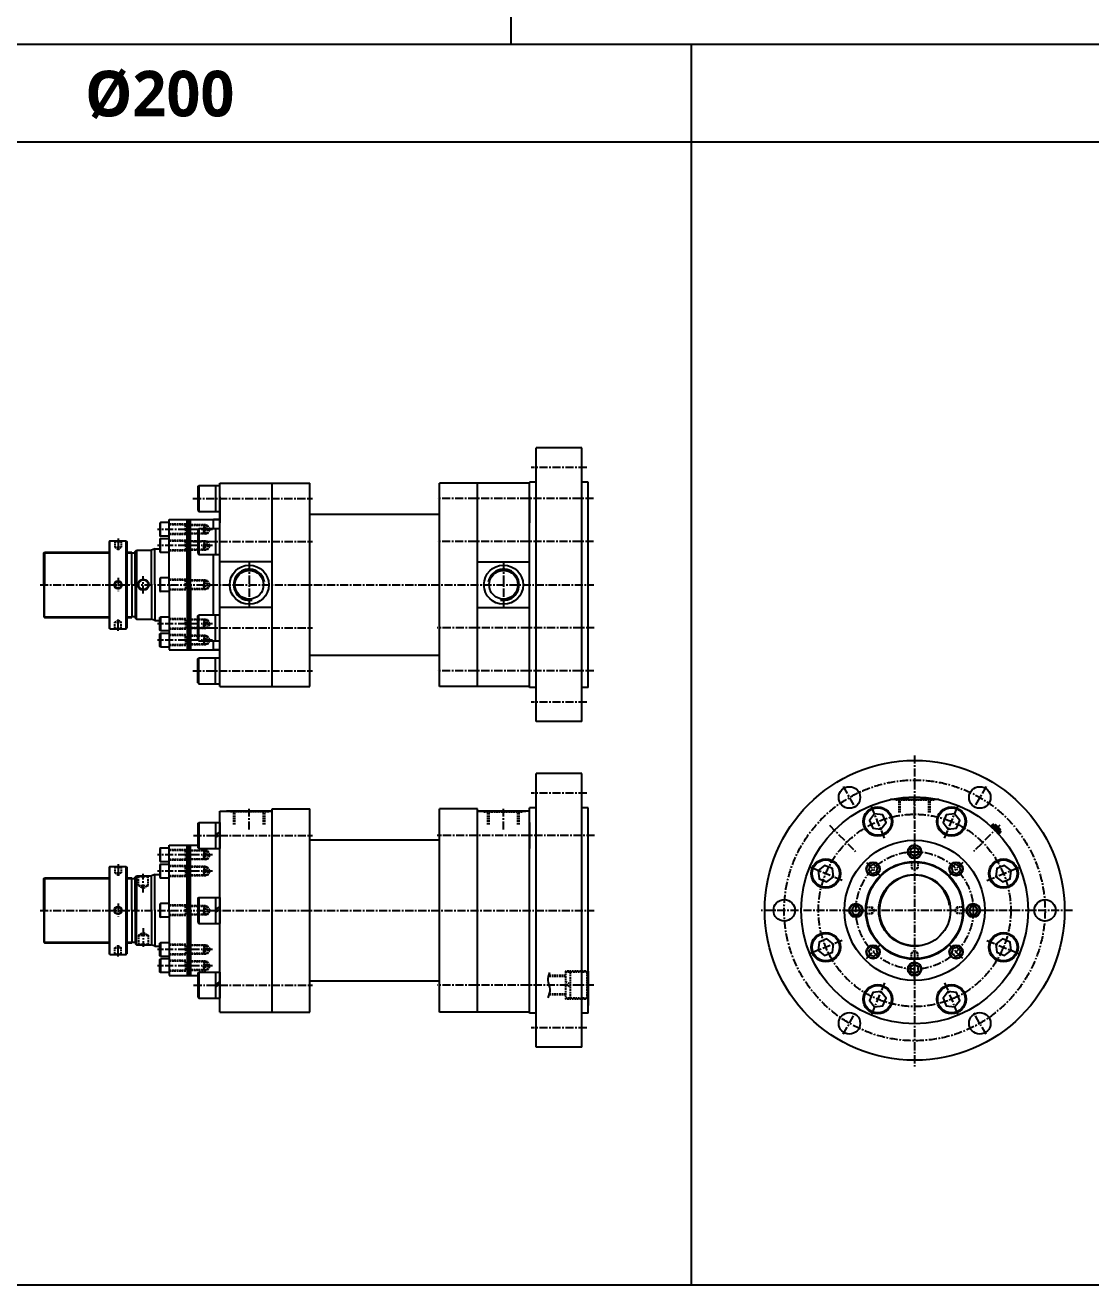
# Model space of a CAD drawing. Extents: x 0 to 8675, y 0 to 2968.
# Drawn here: x 3708 to 5342, y 0 to 1932 of the extents above; entities that cross this region are included whole.
import ezdxf

# ---------------------------------------------------------------- set-up
doc = ezdxf.new("R2010")
doc.units = 0
doc.header["$LTSCALE"] = 5
doc.header["$MEASUREMENT"] = 0
doc.header["$PDMODE"] = 34
doc.linetypes.add('CENTERX2', pattern=[4, 2.5, -0.5, 0.5, -0.5])
doc.linetypes.add('HIDDENX2', pattern=[0.75, 0.5, -0.25])
doc.layers.get('0').update_dxf_attribs({"linetype": 'CONTINUOUS'})
doc.layers.get('Defpoints').update_dxf_attribs({"linetype": 'CONTINUOUS'})
for name, color, linetype in [('CEN', 1, 'CENTERX2'), ('DIM', 3, 'CONTINUOUS'), ('HID', 2, 'HIDDENX2'), ('ML', 3, 'CONTINUOUS'), ('테두리', 7, 'CONTINUOUS')]:
    doc.layers.add(name, color=color, linetype=linetype)
doc.styles.add('문자', font='romans.shx')

msp = doc.modelspace()

# ---------------------------------------------------------------- linework, layer by layer
for p, q in [((4453, 1902.7), (4453, 2967.8)), ((8674.5, 1902.7), (0, 1902.7)), ((4729.3, 1902.7), (4729.3, 0)), ((8674.5, 1752.7), (0, 1752.7))]:
    msp.add_line(p, q)
at = {"layer": 'CEN'}
for p, q in [((4569, 1253.9), (4484, 1253.9)), ((3965.2, 1206.1), (4148.5, 1206.1)), ((4579.7, 1206.1), (4339.5, 1206.1)), ((3850.2, 1144.7), (3850.2, 1125.1)), ((3995, 1158.9), (3910.9, 1158.9)), ((3965.7, 1140.2), (4148.5, 1140.2)), ((4579.7, 1140.2), (4339.5, 1140.2)), ((3995, 1134), (3910.9, 1134)), ((4051.5, 1108.1), (4051.5, 1039.8)), ((4441.5, 1108.1), (4441.5, 1039.8)), ((3850.2, 1084.4), (3850.2, 1064.2)), ((3889, 1060.5), (3889, 1087.3)), ((3730.7, 1073.9), (4580.1, 1073.9)), ((3850.2, 1003.2), (3850.2, 1022.7)), ((3995, 1013.8), (3910.9, 1013.8)), ((3965.7, 1007.7), (4148.5, 1007.7)), ((4580.6, 1007.7), (4339.5, 1007.7)), ((3995, 988.9), (3910.9, 988.9)), ((3965.2, 941.8), (4148.5, 941.8)), ((4579.8, 941.8), (4339.5, 941.8)), ((4569, 893.9), (4484, 893.9)), ((5072, 812.2), (5072, 334.8)), ((4569, 754.4), (4484, 754.4)), ((4962.2, 764.4), (4981.7, 730.7)), ((5181.7, 764.4), (5162.2, 730.7)), ((5026, 685.3), (5005.4, 735.1)), ((5072, 716.3), (5072, 748.4)), ((5117.9, 685.3), (5138.6, 735.1)), ((4051.5, 698.3), (4051.5, 730.4)), ((4441.5, 698.3), (4441.5, 730.4)), ((4941.3, 705), (4981.5, 664.8)), ((5202.6, 705), (5162.5, 664.8)), ((3966, 689.1), (4148.5, 689.1)), ((4581.1, 689.1), (4339.5, 689.1)), ((5072, 678.7), (5072, 650)), ((3995, 659.4), (3910.9, 659.4)), ((3850.2, 645.1), (3850.2, 625.5)), ((4961, 620.3), (4911.2, 640.9)), ((4998.2, 648.1), (5018.5, 627.8)), ((5145.8, 648.1), (5125.5, 627.8)), ((5182.9, 620.3), (5232.7, 640.9)), ((3889, 601.7), (3889, 630.4)), ((3995, 634.5), (3910.9, 634.5)), ((3850.2, 584.9), (3850.2, 564.6)), ((3730.7, 574.4), (4580.3, 574.4)), ((5313.9, 574.4), (4835.9, 574.4)), ((4967.6, 574.4), (4996.3, 574.4)), ((5176.3, 574.4), (5147.6, 574.4)), ((3889, 547), (3889, 518.3)), ((3850.2, 503.6), (3850.2, 523.2)), ((4961, 528.4), (4911.2, 507.8)), ((5182.9, 528.4), (5232.7, 507.8)), ((3995, 514.2), (3910.9, 514.2)), ((4998.2, 500.6), (5018.5, 520.9)), ((5145.8, 500.6), (5125.5, 520.9)), ((3995, 489.4), (3910.9, 489.4)), ((5072, 470), (5072, 498.7)), ((3966.1, 459.6), (4148.5, 459.6)), ((4580.2, 459.6), (4339.5, 459.6)), ((5026, 463.4), (5005.4, 413.6)), ((5117.9, 463.4), (5138.6, 413.6)), ((4962.2, 384.3), (4981.7, 418)), ((5181.7, 384.3), (5162.2, 418)), ((4569, 394.4), (4484, 394.4))]:
    msp.add_line(p, q, dxfattribs=at)
for radius in [200, 147.5, 90]:
    msp.add_circle((5072, 574.4), radius, dxfattribs=at)
at = {"layer": 'Defpoints', "color": 0, "linetype": 'ByBlock'}
for p in [(4571.5, 731.9), (3928.5, 674.4), (3876.5, 523.4), (3928.5, 474.4), (4571.5, 416.9)]:
    msp.add_point(p, dxfattribs=at)
at = {"layer": 'DIM'}
msp.add_spline([(4509.8, 440.2), (4512.9, 453.3), (4509.9, 467), (4512.4, 478.9)], degree=3, dxfattribs=at)
at = {"layer": 'HID'}
for p, q in [((3961.5, 1166.9), (3928.5, 1166.9)), ((3984.4, 1165.9), (3928.5, 1165.9)), ((3953.7, 1165), (3952.1, 1165.9)), ((3953.7, 1158.9), (3953.7, 1165.9)), ((3987.5, 1165), (3953.7, 1165)), ((3981.7, 1165.9), (3981.7, 1158.9)), ((3981.7, 1165.9), (3982.5, 1165)), ((3982.5, 1165), (3982.5, 1158.9)), ((3984.4, 1165.9), (3984.4, 1158.9)), ((3984.4, 1165.9), (3986, 1165)), ((3987.5, 1165), (3991.4, 1158.9)), ((3987.5, 1158.9), (3987.5, 1165)), ((3987.5, 1158.9), (3987.5, 1165)), ((3845.2, 1140.4), (3844.2, 1141.4)), ((3845.2, 1140.4), (3845.2, 1131.4)), ((3845.2, 1140.4), (3855.2, 1140.4)), ((3855.2, 1140.4), (3856.2, 1141.4)), ((3855.2, 1140.4), (3855.2, 1131.4)), ((3984.4, 1151.9), (3928.5, 1151.9)), ((3961.5, 1150.9), (3928.5, 1150.9)), ((3961.5, 1142), (3928.5, 1142)), ((3984.4, 1141), (3928.5, 1141)), ((3953.7, 1152.8), (3952.1, 1151.9)), ((3953.7, 1140.1), (3952.1, 1141)), ((3953.7, 1158.9), (3953.7, 1151.9)), ((3987.5, 1152.8), (3953.7, 1152.8)), ((3953.7, 1134), (3953.7, 1141)), ((3987.5, 1140.1), (3953.7, 1140.1)), ((3981.7, 1151.9), (3981.7, 1158.9)), ((3981.7, 1151.9), (3982.5, 1152.8)), ((3981.7, 1141), (3982.5, 1140.1)), ((3981.7, 1141), (3981.7, 1134)), ((3982.5, 1152.8), (3982.5, 1158.9)), ((3982.5, 1140.1), (3982.5, 1134)), ((3984.4, 1151.9), (3984.4, 1158.9)), ((3984.4, 1151.9), (3986, 1152.8)), ((3984.4, 1141), (3986, 1140.1)), ((3984.4, 1141), (3984.4, 1134)), ((3987.5, 1152.8), (3991.4, 1158.9)), ((3987.5, 1158.9), (3987.5, 1152.8)), ((3987.5, 1158.9), (3987.5, 1152.8)), ((3987.5, 1134), (3987.5, 1140.1)), ((3987.5, 1134), (3987.5, 1140.1)), ((3987.5, 1140.1), (3991.4, 1134)), ((3845.2, 1131.4), (3855.2, 1131.4)), ((3845.2, 1131.4), (3850.2, 1128.3)), ((3850.2, 1128.3), (3855.2, 1131.4)), ((3984.4, 1127), (3928.5, 1127)), ((3961.5, 1126), (3928.5, 1126)), ((3953.7, 1127.9), (3952.1, 1127)), ((3953.7, 1134), (3953.7, 1127)), ((3987.5, 1127.9), (3953.7, 1127.9)), ((3981.7, 1127), (3981.7, 1134)), ((3981.7, 1127), (3982.5, 1127.9)), ((3982.5, 1127.9), (3982.5, 1134)), ((3984.4, 1127), (3984.4, 1134)), ((3984.4, 1127), (3986, 1127.9)), ((3987.5, 1134), (3987.5, 1127.9)), ((3987.5, 1134), (3987.5, 1127.9)), ((3987.5, 1127.9), (3991.4, 1134)), ((3961.5, 1081.9), (3928.5, 1081.9)), ((3984.4, 1080.9), (3928.5, 1080.9)), ((3984.4, 1066.9), (3928.5, 1066.9)), ((3961.5, 1065.9), (3928.5, 1065.9)), ((3953.7, 1080), (3952.1, 1080.9)), ((3953.7, 1067.8), (3952.1, 1066.9)), ((3953.7, 1073.9), (3953.7, 1080.9)), ((3987.5, 1080), (3953.7, 1080)), ((3953.7, 1073.9), (3953.7, 1066.9)), ((3987.5, 1067.8), (3953.7, 1067.8)), ((3981.7, 1080.9), (3981.7, 1073.9)), ((3981.7, 1080.9), (3982.5, 1080)), ((3981.7, 1066.9), (3981.7, 1073.9)), ((3981.7, 1066.9), (3982.5, 1067.8)), ((3982.5, 1080), (3982.5, 1073.9)), ((3982.5, 1067.8), (3982.5, 1073.9)), ((3984.4, 1080.9), (3984.4, 1073.9)), ((3984.4, 1080.9), (3986, 1080)), ((3984.4, 1066.9), (3984.4, 1073.9)), ((3984.4, 1066.9), (3986, 1067.8)), ((3987.5, 1080), (3991.4, 1073.9)), ((3987.5, 1073.9), (3987.5, 1080)), ((3987.5, 1073.9), (3987.5, 1080)), ((3987.5, 1067.8), (3991.4, 1073.9)), ((3987.5, 1073.9), (3987.5, 1067.8)), ((3987.5, 1073.9), (3987.5, 1067.8)), ((3845.2, 1007.4), (3844.2, 1006.4)), ((3845.2, 1016.4), (3850.2, 1019.6)), ((3845.2, 1016.4), (3855.2, 1016.4)), ((3845.2, 1007.4), (3845.2, 1016.4)), ((3845.2, 1007.4), (3855.2, 1007.4)), ((3850.2, 1019.6), (3855.2, 1016.4)), ((3855.2, 1007.4), (3855.2, 1016.4)), ((3855.2, 1007.4), (3856.2, 1006.4)), ((3961.5, 1021.8), (3928.5, 1021.8)), ((3984.4, 1020.8), (3928.5, 1020.8)), ((3984.4, 1006.8), (3928.5, 1006.8)), ((3961.5, 1005.8), (3928.5, 1005.8)), ((3953.7, 1019.9), (3952.1, 1020.8)), ((3953.7, 1007.7), (3952.1, 1006.8)), ((3953.7, 1013.8), (3953.7, 1020.8)), ((3987.5, 1019.9), (3953.7, 1019.9)), ((3953.7, 1013.8), (3953.7, 1006.8)), ((3987.5, 1007.7), (3953.7, 1007.7)), ((3981.7, 1020.8), (3981.7, 1013.8)), ((3981.7, 1020.8), (3982.5, 1019.9)), ((3981.7, 1006.8), (3981.7, 1013.8)), ((3981.7, 1006.8), (3982.5, 1007.7)), ((3982.5, 1019.9), (3982.5, 1013.8)), ((3982.5, 1007.7), (3982.5, 1013.8)), ((3984.4, 1020.8), (3984.4, 1013.8)), ((3984.4, 1020.8), (3986, 1019.9)), ((3984.4, 1006.8), (3984.4, 1013.8)), ((3984.4, 1006.8), (3986, 1007.7)), ((3987.5, 1019.9), (3991.4, 1013.8)), ((3987.5, 1013.8), (3987.5, 1019.9)), ((3987.5, 1013.8), (3987.5, 1019.9)), ((3987.5, 1007.7), (3991.4, 1013.8)), ((3987.5, 1013.8), (3987.5, 1007.7)), ((3987.5, 1013.8), (3987.5, 1007.7)), ((3961.5, 996.9), (3928.5, 996.9)), ((3984.4, 995.9), (3928.5, 995.9)), ((3953.7, 995), (3952.1, 995.9)), ((3953.7, 988.9), (3953.7, 995.9)), ((3987.5, 995), (3953.7, 995)), ((3953.7, 988.9), (3953.7, 981.9)), ((3981.7, 995.9), (3982.5, 995)), ((3981.7, 995.9), (3981.7, 988.9)), ((3981.7, 981.9), (3981.7, 988.9)), ((3982.5, 995), (3982.5, 988.9)), ((3982.5, 982.8), (3982.5, 988.9)), ((3984.4, 995.9), (3986, 995)), ((3984.4, 995.9), (3984.4, 988.9)), ((3984.4, 981.9), (3984.4, 988.9)), ((3987.5, 988.9), (3987.5, 995)), ((3987.5, 988.9), (3987.5, 995)), ((3987.5, 995), (3991.4, 988.9)), ((3987.5, 988.9), (3987.5, 982.8)), ((3987.5, 988.9), (3987.5, 982.8)), ((3987.5, 982.8), (3991.4, 988.9)), ((3984.4, 981.9), (3928.5, 981.9)), ((3961.5, 980.9), (3928.5, 980.9)), ((3953.7, 982.8), (3952.1, 981.9)), ((3987.5, 982.8), (3953.7, 982.8)), ((3981.7, 981.9), (3982.5, 982.8)), ((3984.4, 981.9), (3986, 982.8)), ((5042, 743.4), (5042, 744.4)), ((5042, 743.4), (5042, 744.4)), ((5102, 743.4), (5042, 743.4)), ((5048.1, 724.4), (5048.1, 743.4)), ((5050, 724.4), (5050, 743.4)), ((5094, 724.4), (5094, 743.4)), ((5095.9, 724.4), (5095.9, 743.4)), ((5102, 743.4), (5102, 744.4)), ((5102, 743.4), (5102, 744.4)), ((4081.5, 725.4), (4021.5, 725.4)), ((4027.6, 706.4), (4027.6, 725.4)), ((4029.5, 706.4), (4029.5, 725.4)), ((4073.5, 706.4), (4073.5, 725.4)), ((4075.4, 706.4), (4075.4, 725.4)), ((4081.5, 725.4), (4081.5, 726.4)), ((4411.5, 725.4), (4411.5, 726.4)), ((4411.5, 725.4), (4471.5, 725.4)), ((4417.6, 706.4), (4417.6, 725.4)), ((4419.5, 706.4), (4419.5, 725.4)), ((4463.5, 706.4), (4463.5, 725.4)), ((4465.4, 706.4), (4465.4, 725.4)), ((4466.5, 725.4), (4466.5, 726.4)), ((4471.5, 725.4), (4471.5, 726.4)), ((5194.1, 698.3), (5195.9, 696.5)), ((3961.5, 667.4), (3928.5, 667.4)), ((3984.4, 666.4), (3928.5, 666.4)), ((3953.7, 665.5), (3952.1, 666.4)), ((3953.7, 659.4), (3953.7, 666.4)), ((3987.5, 665.5), (3953.7, 665.5)), ((3953.7, 659.4), (3953.7, 652.4)), ((3981.7, 666.4), (3981.7, 659.4)), ((3981.7, 666.4), (3982.5, 665.5)), ((3981.7, 652.4), (3981.7, 659.4)), ((3982.5, 665.5), (3982.5, 659.4)), ((3982.5, 653.2), (3982.5, 659.4)), ((3984.4, 666.4), (3984.4, 659.4)), ((3984.4, 666.4), (3986, 665.5)), ((3984.4, 652.4), (3984.4, 659.4)), ((3987.5, 659.4), (3987.5, 665.5)), ((3987.5, 659.4), (3987.5, 665.5)), ((3987.5, 665.5), (3991.4, 659.4)), ((3987.5, 659.4), (3987.5, 653.2)), ((3987.5, 659.4), (3987.5, 653.2)), ((3987.5, 653.2), (3991.4, 659.4)), ((3845.2, 640.9), (3844.2, 641.9)), ((3845.2, 640.9), (3845.2, 631.9)), ((3845.2, 640.9), (3855.2, 640.9)), ((3855.2, 640.9), (3856.2, 641.9)), ((3855.2, 640.9), (3855.2, 631.9)), ((3984.4, 652.4), (3928.5, 652.4)), ((3961.5, 651.4), (3928.5, 651.4)), ((3961.5, 642.5), (3928.5, 642.5)), ((3984.4, 641.5), (3928.5, 641.5)), ((3953.7, 653.2), (3952.1, 652.4)), ((3953.7, 640.6), (3952.1, 641.5)), ((3987.5, 653.2), (3953.7, 653.2)), ((3953.7, 634.5), (3953.7, 641.5)), ((3987.5, 640.6), (3953.7, 640.6)), ((3981.7, 652.4), (3982.5, 653.2)), ((3981.7, 641.5), (3981.7, 634.5)), ((3981.7, 641.5), (3982.5, 640.6)), ((3982.5, 640.6), (3982.5, 634.5)), ((3984.4, 652.4), (3986, 653.2)), ((3984.4, 641.5), (3984.4, 634.5)), ((3984.4, 641.5), (3986, 640.6)), ((3987.5, 640.6), (3991.4, 634.5)), ((3987.5, 634.5), (3987.5, 640.6)), ((3987.5, 634.5), (3987.5, 640.6)), ((5067, 648.4), (5066.3, 649.1)), ((5067, 648.4), (5067, 639.4)), ((5067, 648.4), (5077, 648.4)), ((5067, 639.4), (5077, 639.4)), ((5067, 639.4), (5072, 636.2)), ((5072, 636.2), (5077, 639.4)), ((5077, 648.4), (5077.7, 649.1)), ((5077, 648.4), (5077, 639.4)), ((3845.2, 631.9), (3855.2, 631.9)), ((3845.2, 631.9), (3850.2, 628.7)), ((3850.2, 628.7), (3855.2, 631.9)), ((3880.5, 627.4), (3881.5, 626.4)), ((3881.5, 612.4), (3881.5, 626.4)), ((3881.5, 626.4), (3896.5, 626.4)), ((3896.5, 626.4), (3897.5, 627.4)), ((3896.5, 612.4), (3896.5, 626.4)), ((3984.4, 627.5), (3928.5, 627.5)), ((3961.5, 626.5), (3928.5, 626.5)), ((3953.7, 628.3), (3952.1, 627.5)), ((3953.7, 634.5), (3953.7, 627.5)), ((3987.5, 628.3), (3953.7, 628.3)), ((3981.7, 627.5), (3981.7, 634.5)), ((3981.7, 627.5), (3982.5, 628.3)), ((3982.5, 628.3), (3982.5, 634.5)), ((3984.4, 627.5), (3984.4, 634.5)), ((3984.4, 627.5), (3986, 628.3)), ((3987.5, 628.3), (3991.4, 634.5)), ((3987.5, 634.5), (3987.5, 628.3)), ((3987.5, 634.5), (3987.5, 628.3)), ((3881.5, 612.4), (3896.5, 612.4)), ((3881.5, 612.4), (3889, 608.4)), ((3889, 608.4), (3896.5, 612.4)), ((3961.5, 582.4), (3928.5, 582.4)), ((3984.4, 581.4), (3928.5, 581.4)), ((3953.7, 580.5), (3952.1, 581.4)), ((3953.7, 574.4), (3953.7, 581.4)), ((3987.5, 580.5), (3953.7, 580.5)), ((3981.7, 581.4), (3982.5, 580.5)), ((3981.7, 581.4), (3981.7, 574.4)), ((3982.5, 580.5), (3982.5, 574.4)), ((3984.4, 581.4), (3986, 580.5)), ((3984.4, 581.4), (3984.4, 574.4)), ((3987.5, 574.4), (3987.5, 580.5)), ((3987.5, 574.4), (3987.5, 580.5)), ((3987.5, 580.5), (3991.4, 574.4)), ((4998, 579.4), (4997.3, 580.1)), ((5146, 579.4), (5146.7, 580.1)), ((3984.4, 567.4), (3928.5, 567.4)), ((3961.5, 566.4), (3928.5, 566.4)), ((3953.7, 568.2), (3952.1, 567.4)), ((3953.7, 574.4), (3953.7, 567.4)), ((3987.5, 568.2), (3953.7, 568.2)), ((3981.7, 567.4), (3981.7, 574.4)), ((3981.7, 567.4), (3982.5, 568.2)), ((3982.5, 568.2), (3982.5, 574.4)), ((3984.4, 567.4), (3984.4, 574.4)), ((3984.4, 567.4), (3986, 568.2)), ((3987.5, 574.4), (3987.5, 568.2)), ((3987.5, 574.4), (3987.5, 568.2)), ((3987.5, 568.2), (3991.4, 574.4)), ((4998, 569.4), (4997.3, 568.7)), ((4998, 569.4), (4998, 579.4)), ((4998, 579.4), (5007, 579.4)), ((4998, 569.4), (5007, 569.4)), ((5010.1, 574.4), (5007, 579.4)), ((5007, 569.4), (5007, 579.4)), ((5007, 569.4), (5010.1, 574.4)), ((5137, 579.4), (5133.8, 574.4)), ((5133.8, 574.4), (5137, 569.4)), ((5137, 579.4), (5137, 569.4)), ((5146, 579.4), (5137, 579.4)), ((5146, 569.4), (5137, 569.4)), ((5146, 579.4), (5146, 569.4)), ((5146, 569.4), (5146.7, 568.7)), ((3880.5, 521.4), (3881.5, 522.4)), ((3881.5, 536.4), (3889, 540.3)), ((3881.5, 536.4), (3881.5, 522.4)), ((3881.5, 536.4), (3896.5, 536.4)), ((3881.5, 522.4), (3896.5, 522.4)), ((3889, 540.3), (3896.5, 536.4)), ((3896.5, 536.4), (3896.5, 522.4)), ((3896.5, 522.4), (3897.5, 521.4)), ((3961.5, 522.2), (3928.5, 522.2)), ((3845.2, 507.9), (3844.2, 506.9)), ((3845.2, 516.9), (3850.2, 520)), ((3845.2, 516.9), (3855.2, 516.9)), ((3845.2, 507.9), (3845.2, 516.9)), ((3845.2, 507.9), (3855.2, 507.9)), ((3850.2, 520), (3855.2, 516.9)), ((3855.2, 507.9), (3855.2, 516.9)), ((3855.2, 507.9), (3856.2, 506.9)), ((3984.4, 521.2), (3928.5, 521.2)), ((3984.4, 507.2), (3928.5, 507.2)), ((3961.5, 506.2), (3928.5, 506.2)), ((3953.7, 520.4), (3952.1, 521.2)), ((3953.7, 508.1), (3952.1, 507.2)), ((3953.7, 514.2), (3953.7, 521.2)), ((3987.5, 520.4), (3953.7, 520.4)), ((3953.7, 514.2), (3953.7, 507.2)), ((3987.5, 508.1), (3953.7, 508.1)), ((3981.7, 521.2), (3982.5, 520.4)), ((3981.7, 521.2), (3981.7, 514.2)), ((3981.7, 507.2), (3981.7, 514.2)), ((3981.7, 507.2), (3982.5, 508.1)), ((3982.5, 520.4), (3982.5, 514.2)), ((3982.5, 508.1), (3982.5, 514.2)), ((3984.4, 521.2), (3986, 520.4)), ((3984.4, 521.2), (3984.4, 514.2)), ((3984.4, 507.2), (3984.4, 514.2)), ((3984.4, 507.2), (3986, 508.1)), ((3987.5, 514.2), (3987.5, 520.4)), ((3987.5, 514.2), (3987.5, 520.4)), ((3987.5, 520.4), (3991.4, 514.2)), ((3987.5, 514.2), (3987.5, 508.1)), ((3987.5, 514.2), (3987.5, 508.1)), ((3987.5, 508.1), (3991.4, 514.2)), ((5072, 512.5), (5067, 509.4)), ((5077, 509.4), (5067, 509.4)), ((5067, 500.4), (5067, 509.4)), ((5077, 509.4), (5072, 512.5)), ((5077, 500.4), (5077, 509.4)), ((3961.5, 497.4), (3928.5, 497.4)), ((3984.4, 496.4), (3928.5, 496.4)), ((3953.7, 495.5), (3952.1, 496.4)), ((3953.7, 483.2), (3952.1, 482.4)), ((3953.7, 489.4), (3953.7, 496.4)), ((3987.5, 495.5), (3953.7, 495.5)), ((3953.7, 489.4), (3953.7, 482.4)), ((3987.5, 483.2), (3953.7, 483.2)), ((3981.7, 496.4), (3981.7, 489.4)), ((3981.7, 496.4), (3982.5, 495.5)), ((3981.7, 482.4), (3981.7, 489.4)), ((3981.7, 482.4), (3982.5, 483.2)), ((3982.5, 495.5), (3982.5, 489.4)), ((3982.5, 483.2), (3982.5, 489.4)), ((3984.4, 496.4), (3984.4, 489.4)), ((3984.4, 496.4), (3986, 495.5)), ((3984.4, 482.4), (3984.4, 489.4)), ((3984.4, 482.4), (3986, 483.2)), ((3987.5, 495.5), (3991.4, 489.4)), ((3987.5, 489.4), (3987.5, 495.5)), ((3987.5, 489.4), (3987.5, 495.5)), ((3987.5, 483.2), (3991.4, 489.4)), ((3987.5, 489.4), (3987.5, 483.2)), ((3987.5, 489.4), (3987.5, 483.2)), ((5067, 500.4), (5066.3, 499.7)), ((5077, 500.4), (5067, 500.4)), ((5077, 500.4), (5077.7, 499.7)), ((3984.4, 482.4), (3928.5, 482.4)), ((3961.5, 481.4), (3928.5, 481.4)), ((4536.7, 473.1), (4510.6, 473.1)), ((4536.7, 474.6), (4511, 474.6)), ((4536.7, 481.1), (4536.7, 438.1)), ((4571.5, 481.1), (4536.7, 481.1)), ((4569.5, 479.6), (4536.7, 479.6)), ((4536.7, 465.1), (4543.5, 460.8)), ((4543.5, 479.6), (4543.5, 439.6)), ((4571, 478.1), (4569.5, 479.6)), ((4569.5, 479.6), (4569.5, 439.6)), ((4571, 441.1), (4571, 478.1)), ((4571, 478.1), (4571, 441.1)), ((4536.7, 444.6), (4511.4, 444.6)), ((4536.7, 446.1), (4511.9, 446.1)), ((4536.7, 461.1), (4543.5, 456.9)), ((4569.5, 439.6), (4536.7, 439.6)), ((4571.5, 438.1), (4536.7, 438.1)), ((4571, 441.1), (4569.5, 439.6))]:
    msp.add_line(p, q, dxfattribs=at)
at = {"layer": 'ML'}
for p, q in [((4491.5, 863.9), (4491.5, 1283.9)), ((4561.5, 1283.9), (4491.5, 1283.9)), ((4561.5, 863.9), (4561.5, 1283.9)), ((3972.7, 1224.6), (3974.2, 1226.1)), ((3972.7, 1224.6), (3974.2, 1226.1)), ((3972.7, 1224.6), (3972.7, 1187.6)), ((3972.7, 1224.6), (3972.7, 1187.6)), ((3974.2, 1226.1), (4006.5, 1226.1)), ((3974.2, 1226.1), (3974.2, 1186.1)), ((3974.2, 1226.1), (3974.2, 1186.1)), ((3974.2, 1226.1), (4006.5, 1226.1)), ((3999.7, 1226.1), (3999.7, 1186.1)), ((3999.7, 1226.1), (3999.7, 1186.1)), ((4006.5, 917.9), (4006.5, 1229.9)), ((4006.5, 1229.9), (4144.5, 1229.9)), ((4006.5, 917.9), (4006.5, 1229.9)), ((4006.5, 917.9), (4006.5, 1229.9)), ((4006.5, 1186.1), (4006.5, 1226.1)), ((4006.5, 917.9), (4006.5, 1225.9)), ((4006.5, 917.9), (4006.5, 1225.9)), ((4086.5, 917.9), (4086.5, 1229.9)), ((4144.5, 917.9), (4144.5, 1229.9)), ((4343.5, 917.9), (4343.5, 1229.9)), ((4481.5, 1229.9), (4343.5, 1229.9)), ((4343.5, 917.9), (4343.5, 1229.9)), ((4401.5, 917.9), (4401.5, 1229.9)), ((4401.5, 917.9), (4401.5, 1229.9)), ((4481.5, 916.4), (4481.5, 1231.4)), ((4491.5, 1231.4), (4481.5, 1231.4)), ((4481.5, 917.9), (4481.5, 1229.9)), ((4481.5, 917.9), (4481.5, 1229.9)), ((4571.5, 1231.4), (4561.5, 1231.4)), ((4571.5, 916.4), (4571.5, 1231.4)), ((4006.5, 1208.7), (4006.5, 1168.7)), ((4481.5, 1208.7), (4481.5, 1168.7)), ((3972.7, 1187.6), (3974.2, 1186.1)), ((3972.7, 1187.6), (3974.2, 1186.1)), ((3974.2, 1186.1), (4006.5, 1186.1)), ((3974.2, 1186.1), (4006.5, 1186.1)), ((4144.5, 1182.1), (4343.5, 1182.1)), ((3915.3, 1169.4), (3914.5, 1168.6)), ((3914.5, 1168.6), (3914.5, 1149.2)), ((3928.5, 1169.4), (3915.3, 1169.4)), ((3915.3, 1148.4), (3915.3, 1169.4)), ((3928.5, 1073.9), (3928.5, 1173.9)), ((3928.5, 1173.9), (4006.5, 1173.9)), ((3956.5, 1073.9), (3956.5, 1173.9)), ((3958.1, 1073.9), (3958.1, 1173.9)), ((3959.7, 1073.9), (3959.7, 1173.9)), ((3961.5, 1073.9), (3961.5, 1173.9)), ((3972.7, 1158.7), (3974.2, 1160.2)), ((3972.7, 1158.7), (3974.2, 1160.2)), ((3974.2, 1160.2), (4006.5, 1160.2)), ((3974.2, 1160.2), (3974.2, 1120.2)), ((3974.2, 1160.2), (3974.2, 1120.2)), ((3974.2, 1160.2), (4006.5, 1160.2)), ((3996.5, 1160.2), (3996.5, 1173.9)), ((4006.5, 1173.9), (3996.5, 1173.9)), ((3999.7, 1160.2), (3999.7, 1120.2)), ((3999.7, 1160.2), (3999.7, 1120.2)), ((3837.7, 1141.4), (3836.7, 1140.4)), ((3836.7, 1140.4), (3836.7, 1007.4)), ((3837.7, 1006.4), (3837.7, 1141.4)), ((3837.7, 1141.4), (3862.7, 1141.4)), ((3862.7, 1006.4), (3862.7, 1141.4)), ((3862.7, 1141.4), (3863.7, 1140.4)), ((3863.7, 1140.4), (3863.7, 1007.4)), ((3914.5, 1149.2), (3915.3, 1148.4)), ((3915.3, 1144.5), (3914.5, 1143.7)), ((3914.5, 1143.7), (3914.5, 1124.3)), ((3928.5, 1148.4), (3915.3, 1148.4)), ((3915.3, 1123.5), (3915.3, 1144.5)), ((3928.5, 1144.5), (3915.3, 1144.5)), ((3972.7, 1158.7), (3972.7, 1121.7)), ((3972.7, 1158.7), (3972.7, 1121.7)), ((3736.5, 1122.9), (3737.5, 1123.9)), ((3736.5, 1073.9), (3736.5, 1122.9)), ((3737.5, 1123.9), (3836.7, 1123.9)), ((3737.5, 1123.9), (3737.5, 1073.9)), ((3863.7, 1123.9), (3871.5, 1123.9)), ((3871.5, 1073.9), (3871.5, 1123.9)), ((3871.5, 1122.8), (3876.5, 1122.8)), ((3876.5, 1124.9), (3878.5, 1126.9)), ((3876.5, 1073.9), (3876.5, 1124.9)), ((3878.5, 1126.9), (3878.5, 1073.9)), ((3878.5, 1126.9), (3901.5, 1126.9)), ((3906.5, 1128.9), (3901.5, 1126.9)), ((3901.5, 1073.9), (3901.5, 1126.9)), ((3906.5, 1073.9), (3906.5, 1128.9)), ((3906.5, 1128.9), (3914.5, 1128.9)), ((3906.5, 1073.9), (3906.5, 1128.9)), ((3906.5, 1128.9), (3914.5, 1128.9)), ((3914.5, 1124.3), (3915.3, 1123.5)), ((3928.5, 1123.5), (3915.3, 1123.5)), ((3972.7, 1121.7), (3974.2, 1120.2)), ((3972.7, 1121.7), (3974.2, 1120.2)), ((3974.2, 1120.2), (4006.5, 1120.2)), ((3974.2, 1120.2), (4006.5, 1120.2)), ((3996.5, 1027.7), (3996.5, 1120.2)), ((4086.5, 1109), (4006.5, 1109)), ((4401.5, 1109), (4481.5, 1109)), ((3915.3, 1084.4), (3914.5, 1083.6)), ((3914.5, 1083.6), (3914.5, 1064.2)), ((3928.5, 1084.4), (3915.3, 1084.4)), ((3915.3, 1063.4), (3915.3, 1084.4)), ((3736.5, 1073.9), (3736.5, 1024.9)), ((3737.5, 1023.9), (3737.5, 1073.9)), ((3871.5, 1073.9), (3871.5, 1023.9)), ((3876.5, 1073.9), (3876.5, 1022.9)), ((3878.5, 1020.9), (3878.5, 1073.9)), ((3901.5, 1073.9), (3901.5, 1020.9)), ((3906.5, 1073.9), (3906.5, 1018.9)), ((3906.5, 1073.9), (3906.5, 1018.9)), ((3914.5, 1064.2), (3915.3, 1063.4)), ((3928.5, 1063.4), (3915.3, 1063.4)), ((3928.5, 1073.9), (3928.5, 973.9)), ((3956.5, 1073.9), (3956.5, 973.9)), ((3958.1, 1073.9), (3958.1, 973.9)), ((3959.7, 1073.9), (3959.7, 973.9)), ((3961.5, 1073.9), (3961.5, 973.9)), ((3736.5, 1024.9), (3737.5, 1023.9)), ((3871.5, 1025), (3876.5, 1025)), ((3914.5, 1023.5), (3915.3, 1024.3)), ((3915.3, 1024.3), (3915.3, 1003.3)), ((3928.5, 1024.3), (3915.3, 1024.3)), ((3972.7, 1026.2), (3974.2, 1027.7)), ((3972.7, 1026.2), (3974.2, 1027.7)), ((3972.7, 989.2), (3972.7, 1026.2)), ((3972.7, 989.2), (3972.7, 1026.2)), ((3974.2, 987.7), (3974.2, 1027.7)), ((3974.2, 1027.7), (4006.5, 1027.7)), ((3974.2, 987.7), (3974.2, 1027.7)), ((3974.2, 1027.7), (4006.5, 1027.7)), ((3999.7, 987.7), (3999.7, 1027.7)), ((3999.7, 987.7), (3999.7, 1027.7)), ((4086.5, 1038.8), (4006.5, 1038.8)), ((4401.5, 1038.8), (4481.5, 1038.8)), ((3737.5, 1023.9), (3836.7, 1023.9)), ((3837.7, 1006.4), (3836.7, 1007.4)), ((3837.7, 1006.4), (3862.7, 1006.4)), ((3862.7, 1006.4), (3863.7, 1007.4)), ((3863.7, 1023.9), (3871.5, 1023.9)), ((3876.5, 1022.9), (3878.5, 1020.9)), ((3878.5, 1020.9), (3901.5, 1020.9)), ((3906.5, 1018.9), (3901.5, 1020.9)), ((3906.5, 1018.9), (3914.5, 1018.9)), ((3906.5, 1018.9), (3914.5, 1018.9)), ((3914.5, 1004.1), (3914.5, 1023.5)), ((3915.3, 1003.3), (3914.5, 1004.1)), ((3914.5, 998.6), (3915.3, 999.4)), ((3914.5, 979.2), (3914.5, 998.6)), ((3928.5, 1003.3), (3915.3, 1003.3)), ((3928.5, 999.4), (3915.3, 999.4)), ((3915.3, 999.4), (3915.3, 978.4)), ((3972.7, 989.2), (3974.2, 987.7)), ((3972.7, 989.2), (3974.2, 987.7)), ((3974.2, 987.7), (4006.5, 987.7)), ((3974.2, 987.7), (4006.5, 987.7)), ((3996.5, 973.9), (3996.5, 987.7)), ((3915.3, 978.4), (3914.5, 979.2)), ((3928.5, 978.4), (3915.3, 978.4)), ((3928.5, 973.9), (4006.5, 973.9)), ((4006.5, 973.9), (3996.5, 973.9)), ((4006.5, 939.2), (4006.5, 979.2)), ((3972.7, 960.3), (3974.2, 961.8)), ((3972.7, 960.3), (3974.2, 961.8)), ((3972.7, 923.3), (3972.7, 960.3)), ((3972.7, 923.3), (3972.7, 960.3)), ((3974.2, 921.8), (3974.2, 961.8)), ((3974.2, 961.8), (4006.5, 961.8)), ((3974.2, 921.8), (3974.2, 961.8)), ((3974.2, 961.8), (4006.5, 961.8)), ((3999.7, 921.8), (3999.7, 961.8)), ((3999.7, 921.8), (3999.7, 961.8)), ((4144.5, 965.8), (4343.5, 965.8)), ((3972.7, 923.3), (3974.2, 921.8)), ((3972.7, 923.3), (3974.2, 921.8)), ((3974.2, 921.8), (4006.5, 921.8)), ((3974.2, 921.8), (4006.5, 921.8)), ((4006.5, 917.9), (4144.5, 917.9)), ((4481.5, 917.9), (4343.5, 917.9)), ((4491.5, 916.4), (4481.5, 916.4)), ((4571.5, 916.4), (4561.5, 916.4)), ((4561.5, 863.9), (4491.5, 863.9)), ((4491.5, 364.4), (4491.5, 784.4)), ((4561.5, 784.4), (4491.5, 784.4)), ((4561.5, 364.4), (4561.5, 784.4)), ((5109.1, 744.4), (5034.9, 744.4)), ((4006.5, 726.4), (4086.5, 726.4)), ((4006.5, 418.4), (4006.5, 726.4)), ((4086.5, 726.4), (4016.4, 726.4)), ((4085, 726.4), (4021.5, 726.4)), ((4086.5, 418.4), (4086.5, 730.4)), ((4086.5, 730.4), (4144.5, 730.4)), ((4144.5, 418.4), (4144.5, 730.4)), ((4343.5, 418.4), (4343.5, 730.4)), ((4401.5, 730.4), (4343.5, 730.4)), ((4401.5, 418.4), (4401.5, 730.4)), ((4401.5, 726.4), (4475.6, 726.4)), ((4481.5, 726.4), (4401.5, 726.4)), ((4403.1, 726.4), (4471.5, 726.4)), ((4481.5, 416.9), (4481.5, 731.9)), ((4491.5, 731.9), (4481.5, 731.9)), ((4481.5, 418.4), (4481.5, 730.4)), ((4481.5, 418.4), (4481.5, 730.4)), ((4481.5, 418.4), (4481.5, 726.4)), ((4481.5, 418.4), (4481.5, 726.4)), ((4481.5, 418.4), (4481.5, 726.4)), ((4571.5, 731.9), (4561.5, 731.9)), ((4571.5, 416.9), (4571.5, 731.9)), ((3972.7, 707.6), (3974.2, 709.1)), ((3972.7, 707.6), (3972.7, 670.6)), ((3974.2, 709.1), (3974.2, 669.1)), ((3974.2, 709.1), (4006.5, 709.1)), ((3999.7, 709.1), (3999.7, 669.1)), ((4006.5, 709.1), (4006.5, 669.1)), ((4481.5, 709.1), (4481.5, 669.1)), ((5192.2, 705.9), (5189.2, 702.9)), ((5192.2, 705.9), (5189.4, 703)), ((5192.3, 705.9), (5189.4, 703)), ((5193.6, 705.9), (5192.2, 705.9)), ((5193.6, 705.9), (5203.5, 696)), ((5197.6, 701.8), (5194.1, 698.3)), ((5196.1, 705.5), (5195, 704.5)), ((5199.5, 700), (5195.9, 696.5)), ((5203.1, 698.5), (5196.1, 705.5)), ((5196.8, 705.5), (5196.1, 705.5)), ((5203.1, 699.2), (5196.8, 705.5)), ((5196.8, 705.5), (5203.1, 699.2)), ((5203.1, 698.5), (5202.1, 697.4)), ((5203.1, 699.2), (5203.1, 698.5)), ((5203.5, 696), (5203.5, 694.6)), ((4006.5, 694.6), (3999.7, 690.3)), ((4006.5, 690.6), (3999.7, 686.4)), ((4144.5, 682.5), (4343.5, 682.5)), ((5203.5, 694.6), (5200.5, 691.6)), ((5203.5, 694.7), (5200.6, 691.8)), ((3915.3, 669.9), (3914.5, 669.1)), ((3914.5, 669.1), (3914.5, 649.7)), ((3915.3, 648.9), (3915.3, 669.9)), ((3928.5, 669.9), (3915.3, 669.9)), ((3928.5, 574.4), (3928.5, 674.4)), ((3928.5, 674.4), (3972.7, 674.4)), ((3956.5, 574.4), (3956.5, 674.4)), ((3958.1, 574.4), (3958.1, 674.4)), ((3959.7, 574.4), (3959.7, 674.4)), ((3961.5, 574.4), (3961.5, 674.4)), ((3972.7, 670.6), (3974.2, 669.1)), ((3974.2, 669.1), (4006.5, 669.1)), ((4491.5, 474.4), (4491.5, 674.4)), ((3837.7, 641.9), (3836.7, 640.9)), ((3836.7, 640.9), (3836.7, 507.9)), ((3837.7, 506.9), (3837.7, 641.9)), ((3837.7, 641.9), (3862.7, 641.9)), ((3862.7, 506.9), (3862.7, 641.9)), ((3862.7, 641.9), (3863.7, 640.9)), ((3863.7, 640.9), (3863.7, 507.9)), ((3914.5, 649.7), (3915.3, 648.9)), ((3915.3, 645), (3914.5, 644.2)), ((3914.5, 644.2), (3914.5, 624.8)), ((3928.5, 648.9), (3915.3, 648.9)), ((3928.5, 645), (3915.3, 645)), ((3915.3, 624), (3915.3, 645)), ((3736.5, 623.4), (3737.5, 624.4)), ((3736.5, 574.4), (3736.5, 623.4)), ((3737.5, 624.4), (3836.7, 624.4)), ((3737.5, 624.4), (3737.5, 574.4)), ((3863.7, 624.4), (3871.5, 624.4)), ((3871.5, 574.4), (3871.5, 624.4)), ((3871.5, 623.3), (3876.5, 623.3)), ((3876.5, 625.4), (3878.5, 627.4)), ((3876.5, 574.4), (3876.5, 625.4)), ((3878.5, 627.4), (3901.5, 627.4)), ((3878.5, 627.4), (3878.5, 574.4)), ((3906.5, 629.4), (3901.5, 627.4)), ((3901.5, 574.4), (3901.5, 627.4)), ((3906.5, 574.4), (3906.5, 629.4)), ((3906.5, 629.4), (3914.5, 629.4)), ((3906.5, 574.4), (3906.5, 629.4)), ((3906.5, 629.4), (3914.5, 629.4)), ((3914.5, 624.8), (3915.3, 624)), ((3928.5, 624), (3915.3, 624)), ((3915.3, 584.9), (3914.5, 584.1)), ((3914.5, 584.1), (3914.5, 564.7)), ((3915.3, 563.9), (3915.3, 584.9)), ((3928.5, 584.9), (3915.3, 584.9)), ((3972.7, 592.9), (3974.2, 594.4)), ((3972.7, 592.9), (3972.7, 555.9)), ((3974.2, 594.4), (3974.2, 554.4)), ((3974.2, 594.4), (4006.5, 594.4)), ((3999.7, 594.4), (3999.7, 554.4)), ((4006.5, 579.8), (3999.7, 575.6)), ((4006.5, 594.4), (4006.5, 554.4)), ((3736.5, 574.4), (3736.5, 525.4)), ((3737.5, 524.4), (3737.5, 574.4)), ((3871.5, 574.4), (3871.5, 524.4)), ((3876.5, 574.4), (3876.5, 523.4)), ((3878.5, 521.4), (3878.5, 574.4)), ((3901.5, 574.4), (3901.5, 521.4)), ((3906.5, 574.4), (3906.5, 519.4)), ((3906.5, 574.4), (3906.5, 519.4)), ((3914.5, 564.7), (3915.3, 563.9)), ((3928.5, 563.9), (3915.3, 563.9)), ((3928.5, 574.4), (3928.5, 474.4)), ((3956.5, 574.4), (3956.5, 474.4)), ((3958.1, 574.4), (3958.1, 474.4)), ((3959.7, 574.4), (3959.7, 474.4)), ((3961.5, 574.4), (3961.5, 474.4)), ((4006.5, 575.9), (3999.7, 571.7)), ((3972.7, 555.9), (3974.2, 554.4)), ((3974.2, 554.4), (4006.5, 554.4)), ((3736.5, 525.4), (3737.5, 524.4)), ((3737.5, 524.4), (3836.7, 524.4)), ((3863.7, 524.4), (3871.5, 524.4)), ((3871.5, 525.4), (3876.5, 525.4)), ((3876.5, 523.4), (3878.5, 521.4)), ((3914.5, 523.9), (3915.3, 524.7)), ((3914.5, 504.5), (3914.5, 523.9)), ((3915.3, 524.7), (3915.3, 503.7)), ((3928.5, 524.7), (3915.3, 524.7)), ((3837.7, 506.9), (3836.7, 507.9)), ((3837.7, 506.9), (3862.7, 506.9)), ((3862.7, 506.9), (3863.7, 507.9)), ((3878.5, 521.4), (3901.5, 521.4)), ((3906.5, 519.4), (3901.5, 521.4)), ((3906.5, 519.4), (3914.5, 519.4)), ((3906.5, 519.4), (3914.5, 519.4)), ((3915.3, 503.7), (3914.5, 504.5)), ((3928.5, 503.7), (3915.3, 503.7)), ((3914.5, 499.1), (3915.3, 499.9)), ((3914.5, 479.7), (3914.5, 499.1)), ((3928.5, 499.9), (3915.3, 499.9)), ((3915.3, 499.9), (3915.3, 478.9)), ((3915.3, 478.9), (3914.5, 479.7)), ((3928.5, 478.9), (3915.3, 478.9)), ((3928.5, 474.4), (3972.7, 474.4)), ((3972.7, 478.1), (3974.2, 479.6)), ((3972.7, 478.1), (3972.7, 441.1)), ((3974.2, 479.6), (3974.2, 439.6)), ((3974.2, 479.6), (4006.5, 479.6)), ((3999.7, 479.6), (3999.7, 439.6)), ((4006.5, 465.1), (3999.7, 460.8)), ((4006.5, 479.6), (4006.5, 439.6)), ((4144.5, 466.2), (4343.5, 466.2)), ((4571.5, 481.1), (4571.5, 428.5)), ((4006.5, 461.1), (3999.7, 456.9)), ((3972.7, 441.1), (3974.2, 439.6)), ((3974.2, 439.6), (4006.5, 439.6)), ((4006.5, 418.4), (4144.5, 418.4)), ((4481.5, 418.4), (4343.5, 418.4)), ((4491.5, 416.9), (4481.5, 416.9)), ((4571.5, 416.9), (4561.5, 416.9)), ((4561.5, 364.4), (4491.5, 364.4))]:
    msp.add_line(p, q, dxfattribs=at)
for points in [[(5010.6, 722.5), (5002.8, 712.3), (5007.7, 700.5), (5020.4, 698.8), (5028.2, 709), (5023.3, 720.8)], [(5133.3, 722.5), (5120.6, 720.8), (5115.7, 709), (5123.5, 698.8), (5136.2, 700.5), (5141.1, 712.3)], [(5072, 671.4), (5065.9, 667.9), (5065.9, 660.9), (5072, 657.4), (5078, 660.9), (5078, 667.9)], [(4923.9, 635.7), (4925.5, 623), (4937.4, 618.1), (4947.5, 625.9), (4945.9, 638.6), (4934, 643.5)], [(5003.4, 642.9), (5001.6, 636.2), (5006.5, 631.2), (5013.3, 633), (5015.1, 639.8), (5010.1, 644.8)], [(5140.6, 642.9), (5133.8, 644.8), (5128.8, 639.8), (5130.7, 633), (5137.4, 631.2), (5142.4, 636.2)], [(5220.1, 635.7), (5209.9, 643.5), (5198.1, 638.6), (5196.4, 625.9), (5206.6, 618.1), (5218.4, 623)], [(4975, 574.4), (4978.5, 568.3), (4985.5, 568.3), (4989, 574.4), (4985.5, 580.4), (4978.5, 580.4)], [(5169, 574.4), (5165.5, 580.4), (5158.5, 580.4), (5155, 574.4), (5158.5, 568.3), (5165.5, 568.3)], [(4923.9, 513), (4934, 505.2), (4945.9, 510.1), (4947.5, 522.8), (4937.4, 530.6), (4925.5, 525.7)], [(5220.1, 513), (5218.4, 525.7), (5206.6, 530.6), (5196.4, 522.8), (5198.1, 510.1), (5209.9, 505.2)], [(5003.4, 505.8), (5010.1, 504), (5015.1, 508.9), (5013.3, 515.7), (5006.5, 517.5), (5001.6, 512.5)], [(5140.6, 505.8), (5142.4, 512.5), (5137.4, 517.5), (5130.7, 515.7), (5128.8, 508.9), (5133.8, 504)], [(5072, 477.4), (5078, 480.9), (5078, 487.9), (5072, 491.4), (5065.9, 487.9), (5065.9, 480.9)], [(5010.6, 426.3), (5023.3, 427.9), (5028.2, 439.8), (5020.4, 449.9), (5007.7, 448.2), (5002.8, 436.4)], [(5133.3, 426.3), (5141.1, 436.4), (5136.2, 448.2), (5123.5, 449.9), (5115.7, 439.8), (5120.6, 427.9)]]:
    msp.add_lwpolyline(points, close=True, dxfattribs=at)
for centre, radius in [((4051.5, 1073.9), 30), ((4441.5, 1073.9), 30), ((3889, 1073.9), 8.5), ((4051.5, 1073.9), 22), ((4441.5, 1073.9), 22), ((3850.2, 1073.9), 6), ((3850.2, 1073.9), 5), ((3850.2, 1073.9), 5), ((3889, 1073.9), 7.5), ((5072, 574.4), 230), ((4972, 747.6), 16.5), ((5172, 747.6), 16.5), ((5072, 574.4), 174), ((5015.5, 710.6), 22.5), ((5015.5, 710.6), 21), ((5128.4, 710.6), 22.5), ((5128.4, 710.6), 21), ((5072, 574.4), 107.5), ((5072, 664.4), 10.5), ((5072, 664.4), 9.7), ((4935.7, 630.8), 22.5), ((4935.7, 630.8), 21), ((5072, 574.4), 75), ((5008.3, 638), 10.5), ((5072, 574.4), 74), ((5008.3, 638), 9.7), ((5135.6, 638), 10.5), ((5135.6, 638), 9.7), ((5208.2, 630.8), 22.5), ((5208.2, 630.8), 21), ((5072, 574.4), 55), ((3850.2, 574.4), 6), ((4872, 574.4), 16.5), ((4982, 574.4), 10.5), ((4982, 574.4), 9.7), ((5162, 574.4), 10.5), ((5162, 574.4), 9.7), ((5272, 574.4), 16.5), ((3850.2, 574.4), 5), ((3850.2, 574.4), 5), ((4935.7, 517.9), 22.5), ((4935.7, 517.9), 21), ((5208.2, 517.9), 22.5), ((5208.2, 517.9), 21), ((5008.3, 510.7), 10.5), ((5008.3, 510.7), 9.7), ((5135.6, 510.7), 10.5), ((5135.6, 510.7), 9.7), ((5072, 484.4), 10.5), ((5072, 484.4), 9.7), ((5015.5, 438.1), 22.5), ((5015.5, 438.1), 21), ((5128.4, 438.1), 22.5), ((5128.4, 438.1), 21), ((4972, 401.1), 16.5), ((5172, 401.1), 16.5)]:
    msp.add_circle(centre, radius, dxfattribs=at)
at = {"layer": 'ML', "color": 2}
msp.add_arc((4051.5, 1073.9), 23.9, 10.4664, 280.659, dxfattribs=at)
at = {"layer": '테두리'}
for p, q in [((3736.5, 1122.9), (3836.7, 1122.9)), ((3863.7, 1122.9), (3871.5, 1122.9)), ((3736.5, 1024.9), (3836.7, 1024.9)), ((3863.7, 1024.9), (3871.5, 1024.9)), ((5197.6, 701.8), (5189.4, 703)), ((5193, 705.9), (5194.1, 698.3)), ((5196.8, 705.5), (5195.4, 704.1)), ((5203.5, 695.4), (5195.9, 696.5)), ((5199.5, 700), (5200.6, 691.8)), ((5203.1, 699.2), (5201.7, 697.7)), ((3736.5, 623.4), (3836.7, 623.4)), ((3863.7, 623.4), (3871.5, 623.4)), ((3736.5, 525.4), (3836.7, 525.4)), ((3863.7, 525.4), (3871.5, 525.4)), ((0, 0), (8674.5, 0))]:
    msp.add_line(p, q, dxfattribs=at)
for centre, radius, start, end in [((4441.5, 1073.9), 23.9, 259.341, 169.5336), ((5072, 574.4), 54, 8.0898, 280.0078)]:
    msp.add_arc(centre, radius, start, end, dxfattribs=at)

# ---------------------------------------------------------------- texts
at = {"insert": (3799.7, 1862.4), "char_height": 70, "attachment_point": 1, "style": '문자'}
msp.add_mtext_dynamic_manual_height_columns('{\\fMalgun Gothic|b1|i0|c129|p50;%%C200}', width=124.533, gutter_width=16, heights=[-75.6], dxfattribs=at)

doc.saveas('drawing.dxf')
